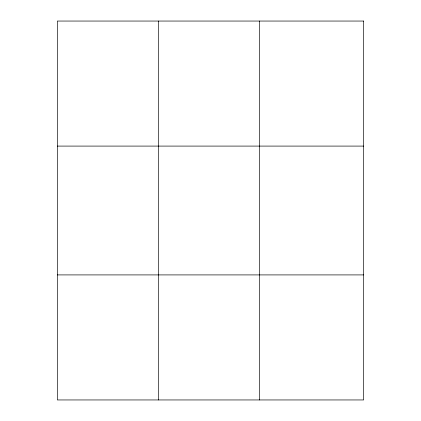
<?xml version="1.0" encoding="UTF-8"?>
<svg xmlns="http://www.w3.org/2000/svg" width="421" height="421" viewBox="0 0 421 421"><rect width="100%" height="100%" fill="white"/><g stroke="black" fill="none" stroke-linecap="round" stroke-linejoin="round"><path stroke-width="0.63" d="M158.428 399.95L158.428 21.05M259.51 399.95L259.51 21.05M57.34 146.087L363.66 146.087M57.34 274.913L363.66 274.913M363.66 21.05L363.66 399.95L57.34 399.95L57.34 21.05L363.66 21.05"/></g></svg>
